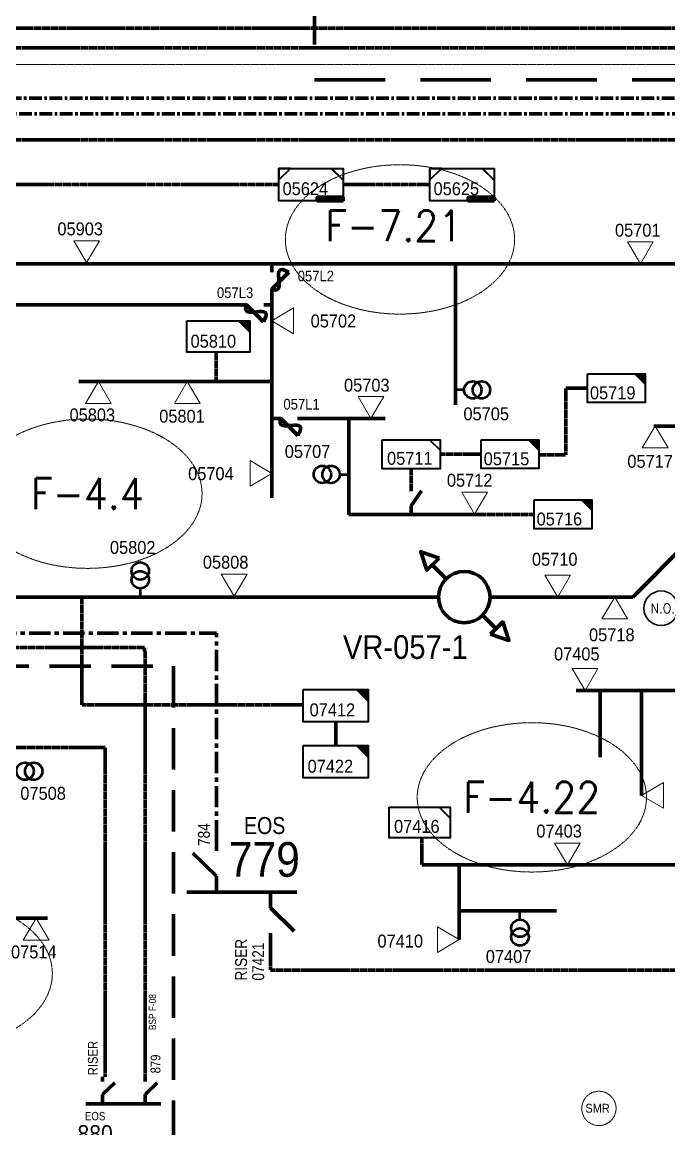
# Model space of a CAD drawing. Header units: metres. Extents: x 65984 to 144644, y -19036 to 23726.
# Drawn here: x 116141 to 116327.3, y 20613.2 to 20931.9 of the extents above; entities that cross this region are included whole.
import ezdxf
from ezdxf.enums import TextEntityAlignment as Align

# ---------------------------------------------------------------- set-up
doc = ezdxf.new("R2010")
doc.units = ezdxf.units.M
doc.header["$MEASUREMENT"] = 0
for name, pattern in [('( Center )', [2, 1.25, -0.25, 0.25, -0.25]), ('DGN Style 3', [0.013877, 0, -0.013877]), ('HIDDEN2', [2381.25, 1587.5, -793.75])]:
    doc.linetypes.add(name, pattern=pattern)
doc.layers.get('0').update_dxf_attribs({"color": 95, "lineweight": 40})
for name, color, linetype, lineweight in [('ABS', 7, 'Continuous', 40), ('ABS NUMBER', 112, 'Continuous', 30), ('CONTRACTOR NAME', 95, 'Continuous', 40), ('d_eos', 111, 'Continuous', 40), ('d_eos no', 121, 'Continuous', 40), ('d_fco', 5, 'Continuous', 40), ('d_fco text', 95, 'Continuous', 40), ('d_oh branch', 94, 'Continuous', 40), ('d_switch', 95, 'Continuous', 40), ('d_tf', 1, 'Continuous', 40), ('d_tf no', 6, 'Continuous', 40), ('d_tf_200', 1, 'Continuous', 40), ('d_ug cable', 95, 'Continuous', 40), ('d_ug main line', 95, 'Continuous', 40), ('d_unit sub', 7, 'Continuous', 40), ('fedr no', 95, 'Continuous', 40), ('Level 37', 7, 'Continuous', 0), ('O H MAIN FEEDER', 4, 'Continuous', 100), ('REGULATOR', 5, 'Continuous', 40), ('SW N O', 114, 'Continuous', 30)]:
    doc.layers.add(name, color=color, linetype=linetype, lineweight=lineweight)
doc.styles.add('NASKHF', font='naskhf.shx', dxfattribs={"height": 8})
doc.styles.add('Style-Arial', font='arial.ttf')
doc.styles.add('Style-ENGINEERING', font='ENGINEERING.shx')
doc.styles.add('Style-msdefault', font='msdefault.shx')
doc.styles.add('Style-STANDARD', font='STANDARD.shx')

# ---------------------------------------------------------------- blocks, each defined once
blk = doc.blocks.new('TF_8')
at = {"color": 0, "linetype": 'ByBlock', "lineweight": -2}
blk.add_line((6.3, 4.95), (9.9, 1.35), dxfattribs=at)
blk.add_3dface([(-10.1, 4.95), (9.9, 4.95), (9.9, -5.05), (-10.1, -5.05)], dxfattribs=at)
blk = doc.blocks.new('exist.us-1000kva')
at = {"color": 0, "linetype": 'ByBlock', "lineweight": -2, "flags": 128}
blk.add_lwpolyline([(39.99, 12.92), (32.8, 20), (40, 20)], close=True, dxfattribs=at)
at = {"color": 0, "linetype": 'ByBlock', "lineweight": -2, "extrusion": (0, 0, -1)}
blk.add_solid([(-39.99, 12.92), (-32.8, 20), (-40, 20)], dxfattribs=at)
at = {"color": 0, "linetype": 'ByBlock', "lineweight": -2, "xscale": 2, "yscale": 2}
blk.add_blockref('TF_8', (20.2, 10.1), dxfattribs=at)
blk = doc.blocks.new('TFU_17')
at = {"layer": 'd_tf_200', "color": 206, "linetype": 'Continuous', "lineweight": 53}
blk.add_line((0, 10), (0, 0), dxfattribs=at)
for centre in [(0, 30), (0, 20)]:
    blk.add_circle(centre, 10, dxfattribs=at)
blk = doc.blocks.new('TFU_12')
at = {"layer": 'd_tf_200', "color": 5, "linetype": 'Continuous', "lineweight": 53}
blk.add_line((0, 10), (0, 0), dxfattribs=at)
for centre in [(0, 30), (0, 20)]:
    blk.add_circle(centre, 10, dxfattribs=at)
blk = doc.blocks.new('TFU_20')
at = {"layer": 'd_tf_200', "color": 94, "linetype": 'Continuous', "lineweight": 53}
blk.add_line((0, 10), (0, 0), dxfattribs=at)
for centre in [(0, 30), (0, 20)]:
    blk.add_circle(centre, 10, dxfattribs=at)
blk = doc.blocks.new('TFU_14')
at = {"layer": 'd_tf_200', "color": 6, "linetype": 'Continuous', "lineweight": 53}
blk.add_line((0, 10), (0, 0), dxfattribs=at)
for centre in [(0, 30), (0, 20)]:
    blk.add_circle(centre, 10, dxfattribs=at)
blk = doc.blocks.new('*U677')
at = {"layer": 'd_eos', "color": 7, "linetype": 'Continuous', "lineweight": 211, "ltscale": 0.625574}
for p, q in [((8.43, 12.09), (8.43, 14.91)), ((8.43, 4.64), (15.43, 11.44)), ((8.43, 0), (8.43, 4.64)), ((16.17, -0.01), (-16.15, 0)), ((-7.43, 0), (-7.43, -4.65)), ((-7.43, -4.65), (-14.43, -11.45)), ((-7.43, -12.1), (-7.43, -14.92))]:
    blk.add_line(p, q, dxfattribs=at)
blk = doc.blocks.new('ABS2_1_1')
at = {"color": 0, "linetype": 'ByBlock', "lineweight": -2, "ltscale": 500}
for q in [(-29900, 43500), (0, 0)]:
    blk.add_line((0, 13600), q, dxfattribs=at)
at = {"color": 0, "linetype": 'ByBlock', "lineweight": -2, "ltscale": 500, "flags": 128}
for points in [[(5000, 43600), (-5000, 43600), (-5000, 53600), (5000, 53600)], [(3791, 49653), (3791, 49653), (3791, 49653)]]:
    blk.add_lwpolyline(points, close=True, dxfattribs=at)
at = {"color": 0, "linetype": 'ByBlock', "lineweight": -2, "ltscale": 500}
for points in [[(5000, 43600), (-5000, 43600), (5000, 53600), (-5000, 53600)], [(3791, 49653), (3791, 49653), (3791, 49653)]]:
    blk.add_solid(points, dxfattribs=at)
blk = doc.blocks.new('*U855')
at = {"layer": 'd_fco', "color": 6, "linetype": 'Continuous', "lineweight": 100}
blk.add_line((-4.6, 4.21), (-10.13, 4.21), dxfattribs=at)
at = {"layer": 'd_fco', "color": 6, "linetype": 'Continuous', "lineweight": 100, "flags": 128}
blk.add_lwpolyline([(13.02, 4.21), (7.07, 4.21), (-4.4, -7.26)], dxfattribs=at)
at = {"layer": 'd_fco', "color": 6, "linetype": 'Continuous', "lineweight": 100}
blk.add_open_spline([(-4.4, -7.26), (-13, 7.69), (11.58, -7.67), (7.07, 4.21)], degree=3, dxfattribs=at)
blk = doc.blocks.new('*U892')
at = {"layer": 'SW N O', "color": 3}
blk.add_circle((0, 0), 16.8, dxfattribs=at)
at = {"layer": 'SW N O', "color": 3, "style": 'Style-STANDARD'}
blk.add_text('N.O.', height=9.6, dxfattribs=at).set_placement((1.7, -0.2), align=Align.MIDDLE_CENTER)
blk = doc.blocks.new('*U1541')
at = {"layer": 'REGULATOR', "color": 94, "linetype": 'Continuous', "lineweight": 106}
for p, q in [((-9.52, 9.06), (-5.51, 5.05)), ((5.19, -5.64), (9.2, -9.65))]:
    blk.add_line(p, q, dxfattribs=at)
at = {"layer": 'REGULATOR', "color": 94, "linetype": 'Continuous', "lineweight": 106, "flags": 128}
for points in [[(-7.57, 11.15), (-12.97, 13), (-11.21, 7.57)], [(7.54, -11.22), (12.95, -13.02), (11.15, -7.61)]]:
    blk.add_lwpolyline(points, close=True, dxfattribs=at)
at = {"layer": 'REGULATOR', "color": 94, "linetype": 'Continuous', "lineweight": 211}
blk.add_circle((-0.16, -0.3), 7.56, dxfattribs=at)
blk = doc.blocks.new('TRA1_74')
at = {"layer": 'd_tf', "color": 6, "linetype": 'Continuous', "lineweight": 0, "ltscale": 0.000372147, "extrusion": (0, 0, -1), "flags": 128}
blk.add_lwpolyline([(-10, -16.98), (0, 0.02), (10, -16.98)], close=True, dxfattribs=at)
blk = doc.blocks.new('TRA1_73')
at = {"layer": 'd_tf', "color": 6, "linetype": 'Continuous', "lineweight": 0, "ltscale": 0.000372147, "xscale": 1.000046566207833, "yscale": 1.000046566207833, "zscale": 1.000046566207833, "rotation": 180}
blk.add_blockref('TRA1_74', (0, 0), dxfattribs=at)
blk = doc.blocks.new('TRA1_70')
at = {"layer": 'd_tf', "color": 94, "linetype": 'Continuous', "lineweight": 0, "ltscale": 0.000372147, "flags": 128}
blk.add_lwpolyline([(10.06, -16.98), (0.06, 0.02), (-9.94, -16.98)], close=True, dxfattribs=at)
blk = doc.blocks.new('TRA1_69')
at = {"layer": 'd_tf', "color": 94, "linetype": 'Continuous', "lineweight": 0, "ltscale": 0.000372147, "xscale": 1.000046566207833, "yscale": 1.000046566207833, "zscale": 1.000046566207833, "rotation": 180}
blk.add_blockref('TRA1_70', (0, 0), dxfattribs=at)
blk = doc.blocks.new('TRA1_72')
at = {"layer": 'd_tf', "color": 6, "linetype": 'Continuous', "lineweight": 0, "ltscale": 0.000371982, "flags": 128}
blk.add_lwpolyline([(10, -17.02), (0, -0.02), (-10, -17.02)], close=True, dxfattribs=at)
blk = doc.blocks.new('TRA1_71')
at = {"layer": 'd_tf', "color": 6, "linetype": 'Continuous', "lineweight": 0, "ltscale": 0.000371982, "xscale": 1.000046566207834, "yscale": 1.000046566207834, "zscale": 1.000046566207834, "rotation": 180}
blk.add_blockref('TRA1_72', (0, 0), dxfattribs=at)
blk = doc.blocks.new('TRA1_78')
at = {"layer": 'd_tf', "color": 5, "linetype": 'Continuous', "lineweight": 0, "ltscale": 0.000372147, "flags": 128}
blk.add_lwpolyline([(10, -16.98), (0, 0.02), (-10, -16.98)], close=True, dxfattribs=at)
blk = doc.blocks.new('TRA1_77')
at = {"layer": 'd_tf', "color": 5, "linetype": 'Continuous', "lineweight": 0, "ltscale": 0.000372147, "xscale": 1.000046566207833, "yscale": 1.000046566207833, "zscale": 1.000046566207833, "rotation": 180}
blk.add_blockref('TRA1_78', (0, 0), dxfattribs=at)
blk = doc.blocks.new('TRA1_80')
at = {"layer": 'd_tf', "color": 5, "linetype": 'Continuous', "lineweight": 0, "ltscale": 0.000371982, "flags": 128}
blk.add_lwpolyline([(10, -17.02), (0, -0.02), (-10, -17.02)], close=True, dxfattribs=at)
blk = doc.blocks.new('TRA1_79')
at = {"layer": 'd_tf', "color": 5, "linetype": 'Continuous', "lineweight": 0, "ltscale": 0.000371982, "xscale": 1.000046566207834, "yscale": 1.000046566207834, "zscale": 1.000046566207834, "rotation": 180}
blk.add_blockref('TRA1_80', (0, 0), dxfattribs=at)
blk = doc.blocks.new('TRA1_66')
at = {"layer": 'd_tf', "color": 206, "linetype": 'Continuous', "lineweight": 0, "ltscale": 0.000372147, "flags": 128}
blk.add_lwpolyline([(10.06, -16.98), (0.06, 0.02), (-9.94, -16.98)], close=True, dxfattribs=at)
blk = doc.blocks.new('TRA1_65')
at = {"layer": 'd_tf', "color": 206, "linetype": 'Continuous', "lineweight": 0, "ltscale": 0.000372147, "xscale": 1.000046566207833, "yscale": 1.000046566207833, "zscale": 1.000046566207833, "rotation": 180}
blk.add_blockref('TRA1_66', (0, 0), dxfattribs=at)
blk = doc.blocks.new('*U2405')
at = {"layer": 'd_unit sub', "color": 121, "linetype": 'Continuous', "lineweight": 40, "flags": 128}
for points in [[(-9.48, 1.38), (-6.07, 4.73), (-9.48, 4.73)], [(9.49, 1.32), (6.02, 4.73), (9.5, 4.73)]]:
    blk.add_lwpolyline(points, close=True, dxfattribs=at)
at = {"layer": 'd_unit sub', "color": 121, "linetype": 'Continuous', "lineweight": 40, "xscale": 0.94866334575076, "yscale": 0.94866334575076, "zscale": 0.4380515265747434, "rotation": 359.9999999999999}
blk.add_blockref('TF_8', (0.1, 0.04), dxfattribs=at)

msp = doc.modelspace()

# ---------------------------------------------------------------- linework, layer by layer
at = {"layer": 'CONTRACTOR NAME', "color": 121, "lineweight": 211, "ltscale": 0.498271, "flags": 128}
for points in [[(116231.4, 20880.49), (116225.98, 20880.49), (116225.98, 20881.47), (116231.4, 20881.47)], [(116233.4, 20880.49), (116231.4, 20880.49), (116231.4, 20881.47), (116233.4, 20881.47)], [(116274.89, 20880.49), (116269.47, 20880.49), (116269.47, 20881.47), (116274.89, 20881.47)], [(116276.9, 20880.49), (116274.89, 20880.49), (116274.89, 20881.47), (116276.9, 20881.47)]]:
    msp.add_lwpolyline(points, close=True, dxfattribs=at)
at = {"layer": 'd_eos', "color": 7, "linetype": 'Continuous', "lineweight": 211, "ltscale": 0.423824}
for p, q in [((116164.15, 20626.82), (116164.15, 20628.22)), ((116176.39, 20626.82), (116176.39, 20628.22)), ((116164.15, 20623.13), (116167.62, 20626.5)), ((116176.39, 20623.13), (116179.87, 20626.5)), ((116164.15, 20620.82), (116164.15, 20623.13)), ((116176.39, 20620.82), (116176.39, 20623.13))]:
    msp.add_line(p, q, dxfattribs=at)
at = {"layer": 'd_eos', "color": 7, "linetype": 'Continuous', "lineweight": 211, "ltscale": 0.364945}
msp.add_line((116159.33, 20620.45), (116180.92, 20620.45), dxfattribs=at)
at = {"layer": 'd_oh branch', "color": 6, "linetype": 'Continuous', "lineweight": 100}
for p, q in [((116413.53, 20862.32), (116128.97, 20862.32)), ((116265.79, 20821.75), (116265.79, 20862.32)), ((116212.91, 20828.56), (116212.91, 20852.82)), ((116204.3, 20850.47), (116065.55, 20850.47)), ((116212.91, 20828.42), (116157.31, 20828.42)), ((116212.91, 20794.95), (116212.91, 20828.56)), ((116220.31, 20817.74), (116245.5, 20817.74)), ((116235.03, 20790.17), (116235.03, 20817.74)), ((116322.91, 20815.61), (116382.52, 20815.61)), ((116235.03, 20790.17), (116274.7, 20790.17))]:
    msp.add_line(p, q, dxfattribs=at)
at = {"layer": 'd_oh branch', "color": 5, "linetype": 'Continuous', "lineweight": 100}
for p, q in [((116407.43, 20739.48), (116300.54, 20739.48)), ((116307.44, 20720.21), (116307.44, 20739.48)), ((116319.42, 20709.23), (116319.42, 20739.48)), ((116381.98, 20689.24), (116256.11, 20689.24)), ((116266.9, 20667.72), (116266.9, 20689.24)), ((116266.9, 20675.98), (116294.88, 20675.98))]:
    msp.add_line(p, q, dxfattribs=at)
at = {"layer": 'd_oh branch', "color": 206, "linetype": 'Continuous', "lineweight": 100}
msp.add_line((116148.27, 20673.88), (116075.43, 20673.88), dxfattribs=at)
at = {"layer": 'd_ug cable', "color": 121, "linetype": 'DGN Style 3', "lineweight": 100}
msp.add_line((116258.41, 20885.11), (116233.4, 20885.11), dxfattribs=at)
at = {"layer": 'd_ug cable', "color": 6, "linetype": 'DGN Style 3', "lineweight": 100}
for p, q in [((116196.86, 20828.42), (116196.86, 20836.85)), ((116297.56, 20807.32), (116297.57, 20826.51)), ((116297.57, 20826.51), (116303.8, 20826.51)), ((116261.37, 20807.5), (116273.19, 20807.5)), ((116289.97, 20807.31), (116297.55, 20807.31)), ((116253.01, 20796.81), (116253.01, 20803.32)), ((116253.01, 20790.17), (116253.01, 20792.62)), ((116274.68, 20790.17), (116288.44, 20790.17))]:
    msp.add_line(p, q, dxfattribs=at)
at = {"layer": 'd_ug cable', "color": 6, "linetype": 'Continuous', "lineweight": 100}
for p, q in [((116253.01, 20796.81), (116253.01, 20797.94)), ((116253.01, 20792.62), (116256.04, 20796.93))]:
    msp.add_line(p, q, dxfattribs=at)
at = {"layer": 'd_ug cable', "color": 94, "linetype": 'DGN Style 3', "lineweight": 100}
msp.add_line((116231.28, 20730.44), (116231.28, 20723.64), dxfattribs=at)
at = {"layer": 'd_ug cable', "color": 5, "linetype": 'DGN Style 3', "lineweight": 100}
msp.add_line((116256.11, 20697.04), (116256.11, 20689.24), dxfattribs=at)
at = {"layer": 'd_ug cable', "color": 206, "linetype": 'DGN Style 3', "lineweight": 100, "flags": 128}
for points in [[(116176.39, 20628.22), (116176.39, 20750.68), (116176.22, 20750.68), (116176.22, 20751.88), (115709.1, 20751.88), (115709.1, 20898.3), (115443.65, 20898.3), (115443.65, 22367.11), (125153.08, 22367.11), (125153.08, 21679.5), (125516.2, 21679.5), (125516.2, 21661.2)], [(116164.88, 20628.22), (116164.88, 20723), (116136.92, 20723)]]:
    msp.add_lwpolyline(points, dxfattribs=at)
at = {"layer": 'd_ug cable', "color": 18, "linetype": 'DGN Style 3', "lineweight": 106, "flags": 128}
msp.add_lwpolyline([(117435, 20797.88), (117435, 20898), (115861.62, 20898), (115861.62, 21165.14), (114630.75, 21165.14), (114630.75, 20457.01), (114630.75, 20457.01), (114630.75, 20280.61)], dxfattribs=at)
at = {"layer": 'd_ug cable', "color": 5, "linetype": 'DGN Style 3', "lineweight": 100, "flags": 128}
msp.add_lwpolyline([(114712.34, 19960.32), (114712.34, 19909.13), (115239.03, 19909.13), (115239.03, 20565.83), (115290.57, 20565.83), (115290.57, 20930.2), (118376.44, 20930.2), (118376.44, 20576.15), (118417.8, 20576.15), (118417.8, 20475.96), (118374.08, 20475.96)], dxfattribs=at)
at = {"layer": 'd_ug cable', "color": 1, "linetype": 'DGN Style 3', "lineweight": 100, "flags": 128}
msp.add_lwpolyline([(114677.82, 20018.71), (114677.82, 19903.39), (115244.76, 19903.39), (115244.76, 20560.1), (115296.31, 20560.1), (115296.31, 20924.47), (118370.71, 20924.47), (118370.71, 20662.09), (118341.83, 20662.09), (118341.83, 20633.98)], dxfattribs=at)
at = {"layer": 'd_ug cable', "color": 6, "linetype": 'DGN Style 3', "lineweight": 13, "flags": 128}
msp.add_lwpolyline([(114786.14, 20259.9), (114786.14, 20242.08), (115219.94, 20242.08), (115219.94, 20919.71), (116344.61, 20919.71), (116344.61, 20883.47)], dxfattribs=at)
at = {"layer": 'd_ug cable', "color": 121, "linetype": 'DGN Style 3', "lineweight": 100, "flags": 128}
msp.add_lwpolyline([(115798.64, 20891.82), (115798.64, 20885.11), (116214.92, 20885.11)], dxfattribs=at)
at = {"layer": 'd_ug cable', "color": 94, "linetype": 'DGN Style 3', "lineweight": 100, "flags": 128}
msp.add_lwpolyline([(116221.95, 20735.33), (116158.19, 20735.33), (116158.19, 20766.36)], dxfattribs=at)
at = {"layer": 'd_ug cable', "color": 5, "linetype": 'DGN Style 3', "lineweight": 158, "flags": 128}
msp.add_lwpolyline([(116379.2, 20658.93), (116212.5, 20658.93), (116212.5, 20666.78)], dxfattribs=at)
at = {"layer": 'd_ug cable', "color": 1, "linetype": 'DGN Style 3', "lineweight": 13}
msp.add_circle((116307.12, 20619.11), 4.94, dxfattribs=at)
at = {"layer": 'd_ug main line', "color": 36, "linetype": 'HIDDEN2', "lineweight": 70, "ltscale": 0.0075}
msp.add_lwpolyline([(125386.09, 22374.01), (115436.35, 22374.01), (115436.35, 20892.06), (115702.37, 20892.06), (115702.37, 20746.44), (116184.6, 20746.44), (116184.6, 20578.3), (116242, 20578.3), (116242, 20553.61)], dxfattribs=at)
at = {"layer": 'd_ug main line', "color": 174, "linetype": '( Center )', "lineweight": 140, "ltscale": 2.94, "flags": 128}
msp.add_lwpolyline([(125145.17, 22359.87), (115450.76, 22359.87), (115450.76, 20910.03), (116755.35, 20910.03), (116755.35, 20829.41)], dxfattribs=at)
at = {"layer": 'd_ug main line', "color": 18, "linetype": '( Center )', "lineweight": 200, "ltscale": 2.94, "flags": 128}
msp.add_lwpolyline([(117507.99, 20864.2), (117516.68, 20864.2), (117516.68, 20905.53), (115577.6, 20905.52), (115577.6, 21183.12), (115577.6, 21183.12), (115577.6, 21601.34), (113510.51, 21601.34)], dxfattribs=at)
at = {"layer": 'd_ug main line', "color": 95, "linetype": 'HIDDEN2', "lineweight": 158, "ltscale": 0.012803}
msp.add_lwpolyline([(115597.43, 21189.7), (116225.19, 21189.7), (116225.19, 20915.33), (117657.88, 20915.33), (117657.88, 20950.51), (117657.88, 20950.51), (117657.88, 21086.69)], dxfattribs=at)
at = {"layer": 'd_ug main line', "color": 5, "linetype": '( Center )', "lineweight": 140, "ltscale": 4.9, "flags": 128}
msp.add_lwpolyline([(116196.96, 20696.02), (116196.96, 20755.96), (115635.66, 20755.96)], dxfattribs=at)
at = {"layer": 'fedr no', "color": 82, "linetype": 'DGN Style 3', "lineweight": 13, "true_color": 0x1dc70e}
for centre in [(116249.81, 20869.34), (116159.76, 20796.12), (116287.8, 20708.68), (116116.64, 20657.93)]:
    msp.add_ellipse(centre, major_axis=(33.02, 0), ratio=0.651175, dxfattribs=at)
at = {"layer": 'O H MAIN FEEDER', "color": 94, "lineweight": 211, "ltscale": 0.488306}
for p, q in [((115627.45, 20766.36), (116261.04, 20766.36)), ((116275.89, 20766.36), (116313.22, 20766.36))]:
    msp.add_line(p, q, dxfattribs=at)

# ---------------------------------------------------------------- block references
at = {"layer": 'ABS', "color": 7, "linetype": 'Continuous', "lineweight": 211, "ltscale": 0.812883, "xscale": 0.0005446322480400587, "yscale": 0.0005446322480400587, "zscale": 0.000360672857092237, "rotation": 269.9999999999997}
msp.add_blockref('ABS2_1_1', (116309.47, 20766.36), dxfattribs=at)
at = {"layer": 'd_eos', "color": 7, "linetype": 'Continuous', "lineweight": 211, "ltscale": 0.625574, "extrusion": (0, 0, -1), "xscale": 0.98, "yscale": 0.98, "zscale": 0.98, "rotation": 180}
msp.add_blockref('*U677', (-116204.24, 20681.39), dxfattribs=at)
at = {"layer": 'd_fco', "color": 6, "linetype": 'Continuous', "lineweight": 100, "extrusion": (0, 0, -1), "xscale": 0.4268415544828559, "yscale": 0.4268415544828559, "zscale": 0.4268415544828559}
for p, rotation in [((-116214.71, 20857.99), 270.0000000029754), ((-116208.59, 20848.67), 2.975402169069086e-09), ((-116218.54, 20815.95), 2.975402169069086e-09)]:
    msp.add_blockref('*U855', p, dxfattribs=dict(at, rotation=rotation))
at = {"layer": 'd_tf', "color": 6, "linetype": 'Continuous', "lineweight": 0, "ltscale": 0.000372147, "xscale": 0.37, "yscale": 0.37, "zscale": 0.37}
for p, rotation in [((116159.54, 20862.67), 359.9999999999999), ((116319.09, 20862.34), 359.9999999999999), ((116162.91, 20828.41), 180), ((116188.53, 20828.41), 180), ((116241.45, 20817.82), 359.9999999999999), ((116323.32, 20815.6), 180), ((116271.32, 20790.25), 359.9999999999999)]:
    msp.add_blockref('TRA1_73', p, dxfattribs=dict(at, rotation=rotation))
at = {"layer": 'd_tf', "color": 6, "linetype": 'Continuous', "lineweight": 0, "ltscale": 0.000371982, "extrusion": (0, 0, -1), "xscale": 0.3699999999999999, "yscale": 0.3699999999999999, "zscale": 0.3699999999999999, "rotation": 89.99999999999997}
msp.add_blockref('TRA1_71', (-116212.88, 20845.9), dxfattribs=at)
at = {"layer": 'd_tf', "color": 6, "linetype": 'Continuous', "lineweight": 0, "ltscale": 0.000371982, "xscale": 0.3699999999999999, "yscale": 0.3699999999999999, "zscale": 0.3699999999999999, "rotation": 89.99999999999997}
msp.add_blockref('TRA1_71', (116212.94, 20801.96), dxfattribs=at)
at = {"layer": 'd_tf', "color": 94, "linetype": 'Continuous', "lineweight": 0, "ltscale": 0.000372147, "xscale": 0.37, "yscale": 0.37, "zscale": 0.37, "rotation": 359.9999999999999}
for p in [(116202.06, 20766.64), (116295.27, 20766.37)]:
    msp.add_blockref('TRA1_69', p, dxfattribs=at)
at = {"layer": 'd_tf', "color": 94, "linetype": 'Continuous', "lineweight": 0, "ltscale": 0.000372147, "extrusion": (0, 0, -1), "xscale": 0.37, "yscale": 0.37, "zscale": 0.37, "rotation": 180}
msp.add_blockref('TRA1_69', (-116311.71, 20766.36), dxfattribs=at)
at = {"layer": 'd_tf', "color": 5, "linetype": 'Continuous', "lineweight": 0, "ltscale": 0.000372147, "extrusion": (0, 0, -1), "xscale": 0.37, "yscale": 0.37, "zscale": 0.37, "rotation": 359.9999999999999}
msp.add_blockref('TRA1_77', (-116303.11, 20739.49), dxfattribs=at)
at = {"layer": 'd_tf', "color": 5, "linetype": 'Continuous', "lineweight": 0, "ltscale": 0.000372147, "xscale": 0.37, "yscale": 0.37, "zscale": 0.37}
for p, rotation in [((116319.43, 20709.23), 269.9999999999999), ((116298.04, 20689.25), 359.9999999999999)]:
    msp.add_blockref('TRA1_77', p, dxfattribs=dict(at, rotation=rotation))
at = {"layer": 'd_tf', "color": 206, "linetype": 'Continuous', "lineweight": 0, "ltscale": 0.000372147, "extrusion": (0, 0, -1), "xscale": 0.37, "yscale": 0.37, "zscale": 0.37, "rotation": 180}
msp.add_blockref('TRA1_65', (-116145.02, 20673.88), dxfattribs=at)
at = {"layer": 'd_tf', "color": 5, "linetype": 'Continuous', "lineweight": 0, "ltscale": 0.000371982, "xscale": 0.3699999999999999, "yscale": 0.3699999999999999, "zscale": 0.3699999999999999, "rotation": 89.99999999999997}
msp.add_blockref('TRA1_79', (116266.91, 20667.72), dxfattribs=at)
at = {"layer": 'd_tf_200', "color": 6, "linetype": 'Continuous', "lineweight": 53, "xscale": 0.25, "yscale": 0.25, "zscale": 0.25}
for p, rotation in [((116265.79, 20826.02), 269.9999999999999), ((116234.95, 20801.68), 89.9999999999999)]:
    msp.add_blockref('TFU_14', p, dxfattribs=dict(at, rotation=rotation))
at = {"layer": 'd_tf_200', "color": 94, "linetype": 'Continuous', "lineweight": 53, "xscale": 0.25, "yscale": 0.25, "zscale": 0.25, "rotation": 359.9999999999999}
msp.add_blockref('TFU_20', (116174.98, 20766.36), dxfattribs=at)
at = {"layer": 'd_tf_200', "color": 206, "linetype": 'Continuous', "lineweight": 53, "xscale": 0.25, "yscale": 0.25, "zscale": 0.25, "rotation": 269.9999999999999}
msp.add_blockref('TFU_17', (116136.8, 20716.22), dxfattribs=at)
at = {"layer": 'd_tf_200', "color": 5, "linetype": 'Continuous', "lineweight": 53, "xscale": 0.25, "yscale": 0.25, "zscale": 0.25, "rotation": 179.9999999999999}
msp.add_blockref('TFU_12', (116284.38, 20675.98), dxfattribs=at)
at = {"layer": 'd_unit sub', "color": 121, "linetype": 'Continuous', "lineweight": 40, "xscale": 0.9742284657550533, "yscale": 0.9742284657550533, "zscale": 0.9742284657550533}
for p in [(116224.16, 20885.12), (116267.65, 20885.12)]:
    msp.add_blockref('*U2405', p, dxfattribs=at)
at = {"layer": 'd_unit sub', "color": 6, "linetype": 'Continuous', "lineweight": 40, "zscale": 0.3973156702572678, "rotation": 359.9999999999999}
for name, p, xscale, yscale in [('exist.us-1000kva', (116188.43, 20836.85), 0.4520089381286593, 0.4520089381286593), ('exist.us-1000kva', (116303.8, 20822.34), 0.4166225749562253, 0.4166225749562253), ('TF_8', (116253.09, 20807.54), 0.8354166797032141, 0.8354166797032141), ('exist.us-1000kva', (116273.19, 20803.33), 0.4166225749562253, 0.4166225749562253), ('exist.us-1000kva', (116288.44, 20786.01), 0.4166225749562253, 0.4166225749562253)]:
    msp.add_blockref(name, p, dxfattribs=dict(at, xscale=xscale, yscale=yscale))
at = {"layer": 'd_unit sub', "color": 94, "linetype": 'Continuous', "lineweight": 40, "xscale": 0.4663662747214113, "yscale": 0.4663662747214113, "zscale": 0.3973156702572678, "rotation": 359.9999999999999}
for p in [(116221.95, 20730.44), (116221.95, 20714.31)]:
    msp.add_blockref('exist.us-1000kva', p, dxfattribs=at)
at = {"layer": 'd_unit sub', "color": 5, "linetype": 'Continuous', "lineweight": 40, "xscale": 0.8771897660748159, "yscale": 0.8771897660748159, "zscale": 0.3973156702572678, "rotation": 359.9999999999999}
msp.add_blockref('TF_8', (116255.59, 20701.47), dxfattribs=at)
at = {"layer": 'REGULATOR', "color": 94, "linetype": 'Continuous', "lineweight": 106, "xscale": 0.98, "yscale": 0.98, "zscale": 0.98}
msp.add_blockref('*U1541', (116268.49, 20766.65), dxfattribs=at)
at = {"layer": 'SW N O', "color": 3, "xscale": 0.2950694635422144, "yscale": 0.2950694635422144, "zscale": 0.2950694635422144}
msp.add_blockref('*U892', (116325.02, 20763.15), dxfattribs=at)

# ---------------------------------------------------------------- texts
at = {"layer": 'ABS NUMBER', "color": 7, "lineweight": 140, "style": 'Style-Arial', "width": 0.88}
msp.add_text('VR-057-1', height=6.829, dxfattribs=at).set_placement((116233.37, 20755.38), align=Align.TOP_LEFT)
at = {"layer": 'CONTRACTOR NAME', "color": 121, "lineweight": 211, "style": 'Style-msdefault', "width": 0.945946}
for s, height, p in [('2016.01.03', 0.683, (116226.21, 20881.33)), ('JTC', 0.572, (116231.75, 20881.28)), ('2016.01.03', 0.683, (116269.7, 20881.33)), ('JTC', 0.572, (116275.24, 20881.28))]:
    msp.add_text(s, height=height, dxfattribs=at).set_placement(p, align=Align.TOP_LEFT)
at = {"layer": 'd_eos no', "color": 7, "linetype": 'Continuous', "lineweight": 140, "style": 'Style-Arial', "width": 0.88}
for s, height, p in [('779', 10, (116200.46, 20695.81)), ('880', 4.959, (116156.89, 20614.3))]:
    msp.add_text(s, height=height, dxfattribs=at).set_placement(p, align=Align.TOP_LEFT)
at = {"layer": 'd_fco text', "color": 6, "linetype": 'Continuous', "lineweight": 80, "style": 'Style-msdefault', "width": 0.916667}
for s, p in [('057L2', (116230.79, 20857.27)), ('057L3', (116207.53, 20852.46)), ('057L1', (116226.68, 20820.36))]:
    msp.add_text(s, height=3.067, rotation=0, dxfattribs=at).set_placement(p, align=Align.RIGHT)
at = {"layer": 'd_switch', "color": 5, "linetype": 'Continuous', "lineweight": 30, "style": 'Style-ENGINEERING', "width": 0.857143}
for s, p in [('784', (116191.61, 20694.68)), ('RISER', (116202.32, 20655.92)), ('07421', (116207.23, 20655.92))]:
    msp.add_text(s, height=3.43, rotation=90, dxfattribs=at).set_placement(p, align=Align.TOP_LEFT)
at = {"layer": 'd_switch', "color": 2, "linetype": 'Continuous', "lineweight": 30, "width": 0.857143}
for s, height, style, p in [('BSP F-08', 2.084, 'Style-msdefault', (116177.45, 20641.67)), ('RISER', 2.835, 'Style-ENGINEERING', (116159.91, 20628.64)), ('879', 2.835, 'Style-ENGINEERING', (116177.96, 20629.2))]:
    msp.add_text(s, height=height, rotation=90, dxfattribs=dict(at, style=style)).set_placement(p, align=Align.TOP_LEFT)
at = {"layer": 'd_tf no', "color": 121, "linetype": 'Continuous', "lineweight": 40, "style": 'Style-msdefault', "width": 0.953514}
for s, p in [('05624', (116215.98, 20885.79)), ('05625', (116259.48, 20885.79))]:
    msp.add_text(s, height=3.7, dxfattribs=at).set_placement(p, align=Align.TOP_LEFT)
at = {"layer": 'd_tf no', "color": 6, "linetype": 'Continuous', "lineweight": 40, "style": 'Style-msdefault', "width": 0.947368}
for s, p in [('05903', (116151.12, 20874.22)), ('05701', (116311.75, 20873.85)), ('05810', (116189.48, 20841.89)), ('05703', (116233.69, 20829.24)), ('05719', (116304.53, 20827.03)), ('05803', (116154.61, 20820.67)), ('05801', (116180.45, 20820.3)), ('05705', (116268.09, 20820.97)), ('05707', (116216.62, 20810.14)), ('05711', (116246.08, 20808.17)), ('05715', (116273.93, 20808.02)), ('05717', (116315.31, 20807.3)), ('05704', (116188.78, 20803.76)), ('05712', (116263.33, 20801.86)), ('05716', (116289.17, 20790.7))]:
    msp.add_text(s, height=3.724, dxfattribs=at).set_placement(p, align=Align.TOP_LEFT)
msp.add_text('05702', height=3.724, dxfattribs=at).set_placement((116237.19, 20847.72), align=Align.TOP_RIGHT)
at = {"layer": 'd_tf no', "color": 94, "linetype": 'Continuous', "lineweight": 40, "style": 'Style-msdefault', "width": 0.947368}
for s, p in [('05802', (116166.25, 20782.5)), ('05808', (116193.02, 20778.25)), ('05710', (116287.83, 20779.1)), ('07412', (116223.77, 20735.74)), ('07422', (116223.19, 20719.5))]:
    msp.add_text(s, height=3.724, dxfattribs=at).set_placement(p, align=Align.TOP_LEFT)
msp.add_text('05718', height=3.724, dxfattribs=at).set_placement((116304.27, 20753.63))
at = {"layer": 'd_tf no', "color": 5, "linetype": 'Continuous', "lineweight": 40, "style": 'Style-msdefault', "width": 0.947368}
msp.add_text('07405', height=3.724, dxfattribs=at).set_placement((116294.19, 20748.12))
at = {"layer": 'd_tf no', "color": 206, "linetype": 'Continuous', "lineweight": 40, "style": 'Style-msdefault', "width": 0.947368}
msp.add_text('07508', height=3.724, dxfattribs=at).set_placement((116140.44, 20711.71), align=Align.TOP_LEFT)
at = {"layer": 'd_tf no', "color": 5, "linetype": 'Continuous', "lineweight": 40, "style": 'Style-msdefault', "width": 0.947368}
for s, p in [('07416', (116248.1, 20702.19)), ('07403', (116289.09, 20700.84)), ('07410', (116243.32, 20669.16)), ('07407', (116274.53, 20664.73))]:
    msp.add_text(s, height=3.724, dxfattribs=at).set_placement(p, align=Align.TOP_LEFT)
at = {"layer": 'd_tf no', "color": 206, "linetype": 'Continuous', "lineweight": 40, "style": 'Style-msdefault', "width": 0.947368}
msp.add_text('07514', height=3.724, dxfattribs=at).set_placement((116137.76, 20662.31))
at = {"layer": 'd_tf no', "color": 2, "lineweight": 13, "insert": (116303.22, 20620.44), "char_height": 2.5554, "attachment_point": 1, "style": 'NASKHF'}
msp.add_mtext('\\Fmsdefault;\\H1x;\\W0.925;SMR\\P', dxfattribs=at)
at = {"layer": 'fedr no', "color": 6, "linetype": 'Continuous', "lineweight": 40, "char_height": 8.852, "attachment_point": 5, "style": 'Style-STANDARD'}
for s, insert in [('F-7.21', (116248.05, 20873.22)), ('F-4.4', (116159.76, 20796.12)), ('F-4.22', (116287.8, 20708.68))]:
    msp.add_mtext(s, dxfattribs=dict(at, insert=insert))
at = {"layer": 'Level 37', "color": 7, "linetype": 'Continuous', "lineweight": 100, "style": 'Style-msdefault', "width": 0.86}
for height, p in [(4.9, (116204.88, 20703.01)), (2.43, (116159.03, 20618.11))]:
    msp.add_text('EOS', height=height, dxfattribs=at).set_placement(p, align=Align.TOP_LEFT)

doc.saveas('drawing.dxf')
